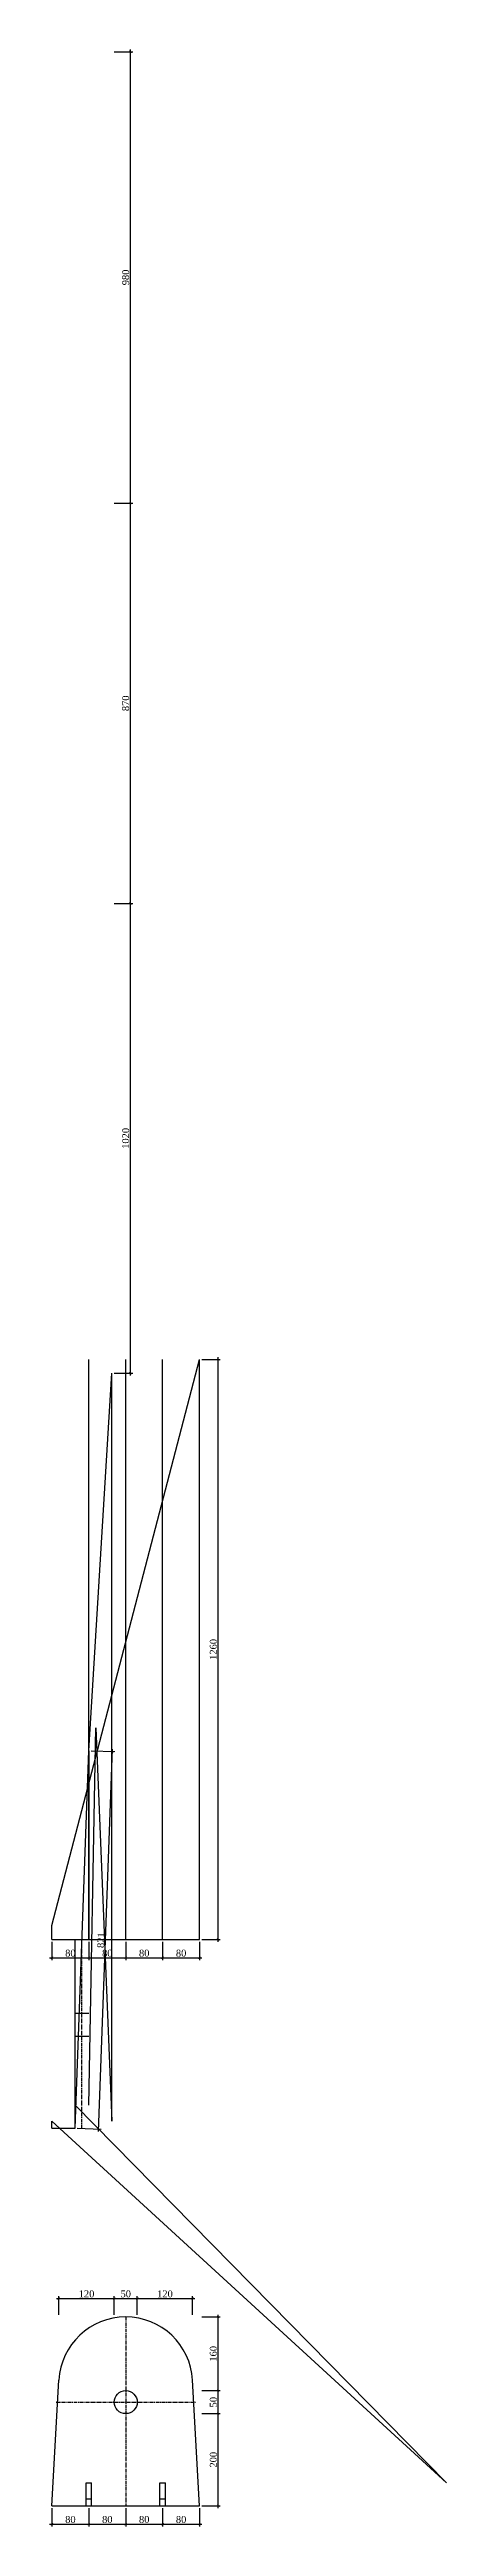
# Model space of a CAD drawing. Header units: millimetres. Extents: x -100 to 17100, y -900 to 106700.
import ezdxf

# ---------------------------------------------------------------- set-up
doc = ezdxf.new("R2010")
doc.units = ezdxf.units.MM
doc.linetypes.add('CENTER', pattern=[50.8, 31.75, -6.35, 6.35, -6.35])
doc.styles.add('dd', font='times.ttf')
doc.styles.get("Standard").update_dxf_attribs({"font": 'arial.ttf'})
doc.dimstyles.new('ISO-25', dxfattribs={"dimtxt": 2.5, "dimasz": 2.5, "dimexe": 1.25, "dimexo": 0.625, "dimtad": 1, "dimtxsty": 'Standard', "dimcen": 2.5, "dimadec": 0, "dimazin": 0, "dimtfac": 1, "dimtmove": 0, "dimatfit": 3, "dimfxl": 1, "dimarcsym": 0})

# ---------------------------------------------------------------- blocks, each defined once
blk = doc.blocks.new('_ArchTick')
at = {"color": 0, "linetype": 'ByBlock', "const_width": 0.15}
blk.add_lwpolyline([(-0.5, -0.5), (0.5, 0.5)], dxfattribs=at)
blk = doc.blocks.new('*D1')
at = {"color": 0, "lineweight": -2, "transparency": 16777216}
for p, q in [((-100, -800), (1700, -800)), ((0, -100), (0, -900)), ((1600, -100), (1600, -900))]:
    blk.add_line(p, q, dxfattribs=at)
at = {"layer": 'Defpoints', "color": 0, "transparency": 16777216}
for p in [(0, 0), (1600, 0), (1600, -800)]:
    blk.add_point(p, dxfattribs=at)
at = {"color": 0, "lineweight": -2, "transparency": 16777216, "xscale": 100, "yscale": 100, "zscale": 100, "rotation": 180}
blk.add_blockref('_ArchTick', (0, -800), dxfattribs=at)
at = {"color": 0, "lineweight": -2, "transparency": 16777216, "xscale": 100, "yscale": 100, "zscale": 100}
blk.add_blockref('_ArchTick', (1600, -800), dxfattribs=at)
at = {"color": 0, "transparency": 16777216, "insert": (800, -597), "char_height": 300, "attachment_point": 5, "style": 'dd'}
blk.add_mtext('80', dxfattribs=at)
blk = doc.blocks.new('*D2')
at = {"color": 0, "lineweight": -2, "transparency": 16777216}
for p, q in [((1500, -800), (3300, -800)), ((1600, -100), (1600, -900)), ((3200, -100), (3200, -900))]:
    blk.add_line(p, q, dxfattribs=at)
at = {"layer": 'Defpoints', "color": 0, "transparency": 16777216}
for p in [(1600, 0), (3200, 0), (3200, -800)]:
    blk.add_point(p, dxfattribs=at)
at = {"color": 0, "lineweight": -2, "transparency": 16777216, "xscale": 100, "yscale": 100, "zscale": 100, "rotation": 180}
blk.add_blockref('_ArchTick', (1600, -800), dxfattribs=at)
at = {"color": 0, "lineweight": -2, "transparency": 16777216, "xscale": 100, "yscale": 100, "zscale": 100}
blk.add_blockref('_ArchTick', (3200, -800), dxfattribs=at)
at = {"color": 0, "transparency": 16777216, "insert": (2400, -597), "char_height": 300, "attachment_point": 5, "style": 'dd'}
blk.add_mtext('80', dxfattribs=at)
blk = doc.blocks.new('*D3')
at = {"color": 0, "lineweight": -2, "transparency": 16777216}
for p, q in [((3100, -800), (4900, -800)), ((3200, -100), (3200, -900)), ((4800, -100), (4800, -900))]:
    blk.add_line(p, q, dxfattribs=at)
at = {"layer": 'Defpoints', "color": 0, "transparency": 16777216}
for p in [(3200, 0), (4800, 0), (4800, -800)]:
    blk.add_point(p, dxfattribs=at)
at = {"color": 0, "lineweight": -2, "transparency": 16777216, "xscale": 100, "yscale": 100, "zscale": 100, "rotation": 180}
blk.add_blockref('_ArchTick', (3200, -800), dxfattribs=at)
at = {"color": 0, "lineweight": -2, "transparency": 16777216, "xscale": 100, "yscale": 100, "zscale": 100}
blk.add_blockref('_ArchTick', (4800, -800), dxfattribs=at)
at = {"color": 0, "transparency": 16777216, "insert": (4000, -597), "char_height": 300, "attachment_point": 5, "style": 'dd'}
blk.add_mtext('80', dxfattribs=at)
blk = doc.blocks.new('*D4')
at = {"color": 0, "lineweight": -2, "transparency": 16777216}
for p, q in [((4700, -800), (6500, -800)), ((4800, -100), (4800, -900)), ((6400, -100), (6400, -900))]:
    blk.add_line(p, q, dxfattribs=at)
at = {"layer": 'Defpoints', "color": 0, "transparency": 16777216}
for p in [(4800, 0), (6400, 0), (6400, -800)]:
    blk.add_point(p, dxfattribs=at)
at = {"color": 0, "lineweight": -2, "transparency": 16777216, "xscale": 100, "yscale": 100, "zscale": 100, "rotation": 180}
blk.add_blockref('_ArchTick', (4800, -800), dxfattribs=at)
at = {"color": 0, "lineweight": -2, "transparency": 16777216, "xscale": 100, "yscale": 100, "zscale": 100}
blk.add_blockref('_ArchTick', (6400, -800), dxfattribs=at)
at = {"color": 0, "transparency": 16777216, "insert": (5600, -597), "char_height": 300, "attachment_point": 5, "style": 'dd'}
blk.add_mtext('80', dxfattribs=at)
blk = doc.blocks.new('*D5')
at = {"color": 0, "lineweight": -2, "transparency": 16777216}
for p, q in [((6500, 4000), (7300, 4000)), ((7200, -100), (7200, 4100)), ((6500, 0), (7300, 0))]:
    blk.add_line(p, q, dxfattribs=at)
at = {"layer": 'Defpoints', "color": 0, "transparency": 16777216}
for p in [(6400, 4000), (7200, 4000), (6400, 0)]:
    blk.add_point(p, dxfattribs=at)
at = {"color": 0, "lineweight": -2, "transparency": 16777216, "xscale": 100, "yscale": 100, "zscale": 100}
for p, rotation in [((7200, 4000), 90), ((7200, 0), 270)]:
    blk.add_blockref('_ArchTick', p, dxfattribs=dict(at, rotation=rotation))
at = {"color": 0, "transparency": 16777216, "insert": (6997, 2000), "char_height": 300, "attachment_point": 5, "rotation": 90, "style": 'dd'}
blk.add_mtext('200', dxfattribs=at)
blk = doc.blocks.new('*D6')
at = {"color": 0, "lineweight": -2, "transparency": 16777216}
for p, q in [((6500, 5000), (7300, 5000)), ((7200, 3900), (7200, 5100)), ((6500, 4000), (7300, 4000))]:
    blk.add_line(p, q, dxfattribs=at)
at = {"layer": 'Defpoints', "color": 0, "transparency": 16777216}
for p in [(6400, 5000), (7200, 5000), (6400, 4000)]:
    blk.add_point(p, dxfattribs=at)
at = {"color": 0, "lineweight": -2, "transparency": 16777216, "xscale": 100, "yscale": 100, "zscale": 100}
for p, rotation in [((7200, 5000), 90), ((7200, 4000), 270)]:
    blk.add_blockref('_ArchTick', p, dxfattribs=dict(at, rotation=rotation))
at = {"color": 0, "transparency": 16777216, "insert": (6997, 4500), "char_height": 300, "attachment_point": 5, "rotation": 90, "style": 'dd'}
blk.add_mtext('50', dxfattribs=at)
blk = doc.blocks.new('*D7')
at = {"color": 0, "lineweight": -2, "transparency": 16777216}
for p, q in [((6500, 8200), (7300, 8200)), ((7200, 4900), (7200, 8300)), ((6500, 5000), (7300, 5000))]:
    blk.add_line(p, q, dxfattribs=at)
at = {"layer": 'Defpoints', "color": 0, "transparency": 16777216}
for p in [(6400, 8200), (7200, 8200), (6400, 5000)]:
    blk.add_point(p, dxfattribs=at)
at = {"color": 0, "lineweight": -2, "transparency": 16777216, "xscale": 100, "yscale": 100, "zscale": 100}
for p, rotation in [((7200, 8200), 90), ((7200, 5000), 270)]:
    blk.add_blockref('_ArchTick', p, dxfattribs=dict(at, rotation=rotation))
at = {"color": 0, "transparency": 16777216, "insert": (6997, 6600), "char_height": 300, "attachment_point": 5, "rotation": 90, "style": 'dd'}
blk.add_mtext('160', dxfattribs=at)
blk = doc.blocks.new('*D8')
at = {"color": 0, "lineweight": -2, "transparency": 16777216}
for p, q in [((200, 9000), (2800, 9000)), ((300, 8300), (300, 9100)), ((2700, 8300), (2700, 9100))]:
    blk.add_line(p, q, dxfattribs=at)
at = {"layer": 'Defpoints', "color": 0, "transparency": 16777216}
for p in [(2700, 9000), (300, 8200), (2700, 8200)]:
    blk.add_point(p, dxfattribs=at)
at = {"color": 0, "lineweight": -2, "transparency": 16777216, "xscale": 100, "yscale": 100, "zscale": 100, "rotation": 180}
blk.add_blockref('_ArchTick', (300, 9000), dxfattribs=at)
at = {"color": 0, "lineweight": -2, "transparency": 16777216, "xscale": 100, "yscale": 100, "zscale": 100}
blk.add_blockref('_ArchTick', (2700, 9000), dxfattribs=at)
at = {"color": 0, "transparency": 16777216, "insert": (1500, 9203), "char_height": 300, "attachment_point": 5, "style": 'dd'}
blk.add_mtext('120', dxfattribs=at)
blk = doc.blocks.new('*D9')
at = {"color": 0, "lineweight": -2, "transparency": 16777216}
for p, q in [((2600, 9000), (3800, 9000)), ((2700, 8300), (2700, 9100)), ((3700, 8300), (3700, 9100))]:
    blk.add_line(p, q, dxfattribs=at)
at = {"layer": 'Defpoints', "color": 0, "transparency": 16777216}
for p in [(3700, 9000), (2700, 8200), (3700, 8200)]:
    blk.add_point(p, dxfattribs=at)
at = {"color": 0, "lineweight": -2, "transparency": 16777216, "xscale": 100, "yscale": 100, "zscale": 100, "rotation": 180}
blk.add_blockref('_ArchTick', (2700, 9000), dxfattribs=at)
at = {"color": 0, "lineweight": -2, "transparency": 16777216, "xscale": 100, "yscale": 100, "zscale": 100}
blk.add_blockref('_ArchTick', (3700, 9000), dxfattribs=at)
at = {"color": 0, "transparency": 16777216, "insert": (3200, 9203), "char_height": 300, "attachment_point": 5, "style": 'dd'}
blk.add_mtext('50', dxfattribs=at)
blk = doc.blocks.new('*D10')
at = {"color": 0, "lineweight": -2, "transparency": 16777216}
for p, q in [((3600, 9000), (6200, 9000)), ((3700, 8300), (3700, 9100)), ((6100, 8300), (6100, 9100))]:
    blk.add_line(p, q, dxfattribs=at)
at = {"layer": 'Defpoints', "color": 0, "transparency": 16777216}
for p in [(6100, 9000), (3700, 8200), (6100, 8200)]:
    blk.add_point(p, dxfattribs=at)
at = {"color": 0, "lineweight": -2, "transparency": 16777216, "xscale": 100, "yscale": 100, "zscale": 100, "rotation": 180}
blk.add_blockref('_ArchTick', (3700, 9000), dxfattribs=at)
at = {"color": 0, "lineweight": -2, "transparency": 16777216, "xscale": 100, "yscale": 100, "zscale": 100}
blk.add_blockref('_ArchTick', (6100, 9000), dxfattribs=at)
at = {"color": 0, "transparency": 16777216, "insert": (4900, 9203), "char_height": 300, "attachment_point": 5, "style": 'dd'}
blk.add_mtext('120', dxfattribs=at)
blk = doc.blocks.new('*D12')
at = {"color": 0, "lineweight": -2, "transparency": 16777216}
for p, q in [((1700, 32796), (2728, 32759)), ((2024, 16262), (2632, 32862)), ((1100, 16396), (2128, 16359))]:
    blk.add_line(p, q, dxfattribs=at)
at = {"layer": 'Defpoints', "color": 0, "transparency": 16777216}
for p in [(1600, 32800), (2628, 32762), (1000, 16400)]:
    blk.add_point(p, dxfattribs=at)
at = {"color": 0, "lineweight": -2, "transparency": 16777216, "xscale": 100, "yscale": 100, "zscale": 100}
for p, rotation in [((2628, 32762), 87.90474743537615), ((2028, 16362), 267.9047474353762)]:
    blk.add_blockref('_ArchTick', p, dxfattribs=dict(at, rotation=rotation))
at = {"color": 0, "transparency": 16777216, "insert": (2125, 24570), "char_height": 300, "attachment_point": 5, "rotation": 87.90475, "style": 'dd'}
blk.add_mtext('821', dxfattribs=at)
blk = doc.blocks.new('*D13')
at = {"color": 0, "lineweight": -2, "transparency": 16777216}
for p, q in [((2700, 69600), (3500, 69600)), ((3400, 49100), (3400, 69700)), ((2700, 49200), (3500, 49200))]:
    blk.add_line(p, q, dxfattribs=at)
at = {"layer": 'Defpoints', "color": 0, "transparency": 16777216}
for p in [(2600, 69600), (3400, 69600), (2600, 49200)]:
    blk.add_point(p, dxfattribs=at)
at = {"color": 0, "lineweight": -2, "transparency": 16777216, "xscale": 100, "yscale": 100, "zscale": 100}
for p, rotation in [((3400, 69600), 90), ((3400, 49200), 270)]:
    blk.add_blockref('_ArchTick', p, dxfattribs=dict(at, rotation=rotation))
at = {"color": 0, "transparency": 16777216, "insert": (3197, 59400), "char_height": 300, "attachment_point": 5, "rotation": 90, "style": 'dd'}
blk.add_mtext('1020', dxfattribs=at)
blk = doc.blocks.new('*D14')
at = {"color": 0, "lineweight": -2, "transparency": 16777216}
for p, q in [((2700, 87000), (3500, 87000)), ((3400, 69500), (3400, 87100)), ((2700, 69600), (3500, 69600))]:
    blk.add_line(p, q, dxfattribs=at)
at = {"layer": 'Defpoints', "color": 0, "transparency": 16777216}
for p in [(2600, 87000), (3400, 87000), (2600, 69600)]:
    blk.add_point(p, dxfattribs=at)
at = {"color": 0, "lineweight": -2, "transparency": 16777216, "xscale": 100, "yscale": 100, "zscale": 100}
for p, rotation in [((3400, 87000), 90), ((3400, 69600), 270)]:
    blk.add_blockref('_ArchTick', p, dxfattribs=dict(at, rotation=rotation))
at = {"color": 0, "transparency": 16777216, "insert": (3197, 78300), "char_height": 300, "attachment_point": 5, "rotation": 90, "style": 'dd'}
blk.add_mtext('870', dxfattribs=at)
blk = doc.blocks.new('*D15')
at = {"color": 0, "lineweight": -2, "transparency": 16777216}
for p, q in [((2700, 106600), (3500, 106600)), ((3400, 86900), (3400, 106700)), ((2700, 87000), (3500, 87000))]:
    blk.add_line(p, q, dxfattribs=at)
at = {"layer": 'Defpoints', "color": 0, "transparency": 16777216}
for p in [(2600, 106600), (3400, 106600), (2600, 87000)]:
    blk.add_point(p, dxfattribs=at)
at = {"color": 0, "lineweight": -2, "transparency": 16777216, "xscale": 100, "yscale": 100, "zscale": 100}
for p, rotation in [((3400, 106600), 90), ((3400, 87000), 270)]:
    blk.add_blockref('_ArchTick', p, dxfattribs=dict(at, rotation=rotation))
at = {"color": 0, "transparency": 16777216, "insert": (3197, 96800), "char_height": 300, "attachment_point": 5, "rotation": 90, "style": 'dd'}
blk.add_mtext('980', dxfattribs=at)
blk = doc.blocks.new('*D16')
at = {"color": 0, "lineweight": -2, "transparency": 16777216}
for p, q in [((-100, 23800), (1700, 23800)), ((0, 24500), (0, 23700)), ((1600, 24500), (1600, 23700))]:
    blk.add_line(p, q, dxfattribs=at)
at = {"layer": 'Defpoints', "color": 0, "transparency": 16777216}
for p in [(0, 24600), (1600, 24600), (1600, 23800)]:
    blk.add_point(p, dxfattribs=at)
at = {"color": 0, "lineweight": -2, "transparency": 16777216, "xscale": 100, "yscale": 100, "zscale": 100, "rotation": 180}
blk.add_blockref('_ArchTick', (0, 23800), dxfattribs=at)
at = {"color": 0, "lineweight": -2, "transparency": 16777216, "xscale": 100, "yscale": 100, "zscale": 100}
blk.add_blockref('_ArchTick', (1600, 23800), dxfattribs=at)
at = {"color": 0, "transparency": 16777216, "insert": (800, 24003), "char_height": 300, "attachment_point": 5, "style": 'dd'}
blk.add_mtext('80', dxfattribs=at)
blk = doc.blocks.new('*D17')
at = {"color": 0, "lineweight": -2, "transparency": 16777216}
for p, q in [((1500, 23800), (3300, 23800)), ((1600, 24500), (1600, 23700)), ((3200, 24500), (3200, 23700))]:
    blk.add_line(p, q, dxfattribs=at)
at = {"layer": 'Defpoints', "color": 0, "transparency": 16777216}
for p in [(1600, 24600), (3200, 24600), (3200, 23800)]:
    blk.add_point(p, dxfattribs=at)
at = {"color": 0, "lineweight": -2, "transparency": 16777216, "xscale": 100, "yscale": 100, "zscale": 100, "rotation": 180}
blk.add_blockref('_ArchTick', (1600, 23800), dxfattribs=at)
at = {"color": 0, "lineweight": -2, "transparency": 16777216, "xscale": 100, "yscale": 100, "zscale": 100}
blk.add_blockref('_ArchTick', (3200, 23800), dxfattribs=at)
at = {"color": 0, "transparency": 16777216, "insert": (2400, 24003), "char_height": 300, "attachment_point": 5, "style": 'dd'}
blk.add_mtext('80', dxfattribs=at)
blk = doc.blocks.new('*D18')
at = {"color": 0, "lineweight": -2, "transparency": 16777216}
for p, q in [((3100, 23800), (4900, 23800)), ((3200, 24500), (3200, 23700)), ((4800, 24500), (4800, 23700))]:
    blk.add_line(p, q, dxfattribs=at)
at = {"layer": 'Defpoints', "color": 0, "transparency": 16777216}
for p in [(3200, 24600), (4800, 24600), (4800, 23800)]:
    blk.add_point(p, dxfattribs=at)
at = {"color": 0, "lineweight": -2, "transparency": 16777216, "xscale": 100, "yscale": 100, "zscale": 100, "rotation": 180}
blk.add_blockref('_ArchTick', (3200, 23800), dxfattribs=at)
at = {"color": 0, "lineweight": -2, "transparency": 16777216, "xscale": 100, "yscale": 100, "zscale": 100}
blk.add_blockref('_ArchTick', (4800, 23800), dxfattribs=at)
at = {"color": 0, "transparency": 16777216, "insert": (4000, 24003), "char_height": 300, "attachment_point": 5, "style": 'dd'}
blk.add_mtext('80', dxfattribs=at)
blk = doc.blocks.new('*D19')
at = {"color": 0, "lineweight": -2, "transparency": 16777216}
for p, q in [((4700, 23800), (6500, 23800)), ((4800, 24500), (4800, 23700)), ((6400, 24500), (6400, 23700))]:
    blk.add_line(p, q, dxfattribs=at)
at = {"layer": 'Defpoints', "color": 0, "transparency": 16777216}
for p in [(4800, 24600), (6400, 24600), (6400, 23800)]:
    blk.add_point(p, dxfattribs=at)
at = {"color": 0, "lineweight": -2, "transparency": 16777216, "xscale": 100, "yscale": 100, "zscale": 100, "rotation": 180}
blk.add_blockref('_ArchTick', (4800, 23800), dxfattribs=at)
at = {"color": 0, "lineweight": -2, "transparency": 16777216, "xscale": 100, "yscale": 100, "zscale": 100}
blk.add_blockref('_ArchTick', (6400, 23800), dxfattribs=at)
at = {"color": 0, "transparency": 16777216, "insert": (5600, 24003), "char_height": 300, "attachment_point": 5, "style": 'dd'}
blk.add_mtext('80', dxfattribs=at)
blk = doc.blocks.new('*D20')
at = {"color": 0, "lineweight": -2, "transparency": 16777216}
for p, q in [((6500, 49800), (7300, 49800)), ((7200, 24500), (7200, 49900)), ((6500, 24600), (7300, 24600))]:
    blk.add_line(p, q, dxfattribs=at)
at = {"layer": 'Defpoints', "color": 0, "transparency": 16777216}
for p in [(6400, 49800), (7200, 49800), (6400, 24600)]:
    blk.add_point(p, dxfattribs=at)
at = {"color": 0, "lineweight": -2, "transparency": 16777216, "xscale": 100, "yscale": 100, "zscale": 100}
for p, rotation in [((7200, 49800), 90), ((7200, 24600), 270)]:
    blk.add_blockref('_ArchTick', p, dxfattribs=dict(at, rotation=rotation))
at = {"color": 0, "transparency": 16777216, "insert": (6997, 37200), "char_height": 300, "attachment_point": 5, "rotation": 90, "style": 'dd'}
blk.add_mtext('1260', dxfattribs=at)

msp = doc.modelspace()

# ---------------------------------------------------------------- linework, layer by layer
for p, q in [((0, 25200), (6400, 49800)), ((1600, 24600), (1600, 49800)), ((3200, 24600), (3200, 49800)), ((4800, 24600), (4800, 49800)), ((6400, 24600), (6400, 49800)), ((1600, 32800), (2600, 49200)), ((2600, 16700), (2600, 49200)), ((1600, 17400), (1900, 33800)), ((1900, 33800), (2600, 16700)), ((1000, 16400), (1600, 32800)), ((1600, 32800), (1600, 24600)), ((0, 24600), (0, 25200)), ((0, 24600), (6400, 24600)), ((1000, 16400), (1000, 24600)), ((1000, 24600), (1600, 24600)), ((1000, 21400), (1600, 21400)), ((1000, 20400), (1600, 20400)), ((17100, 1000), (1000, 17400)), ((0, 16400), (0, 16700)), ((0, 16700), (17100, 1000)), ((0, 16400), (1000, 16400)), ((0, 0), (304.49685, 5461.43586)), ((6400, 0), (6095.50315, 5461.43586)), ((0, 0), (6400, 0)), ((1480, 0), (1480, 1000)), ((1480, 1000), (1720, 1000)), ((1480, 300), (1720, 300)), ((1720, 0), (1720, 1000)), ((4680, 0), (4680, 1000)), ((4680, 1000), (4920, 1000)), ((4680, 300), (4920, 300)), ((4920, 0), (4920, 1000))]:
    msp.add_line(p, q)
at = {"linetype": 'CENTER', "ltscale": 5}
for p, q in [((1300, 16400), (1300, 24600)), ((3200, 8200), (3200, 0)), ((180, 4500), (6220, 4500))]:
    msp.add_line(p, q, dxfattribs=at)
msp.add_circle((3200, 4500), 500)
msp.add_arc((3200, 5300), 2900, 3.1911646211, 176.8088353789)

# ---------------------------------------------------------------- dimensions: what is measured, and where the dimension line sits
for p1, p2, distance, text, override, picture, middle in [((2600, 87000), (2600, 106600), -800, '980', {"dimtxt": 300, "dimasz": 100, "dimexe": 100, "dimexo": 100, "dimgap": 50, "dimtad": 1, "dimjust": 0, "dimtih": 0, "dimtxsty": 'dd', "dimblk1": 'ArchTick', "dimblk2": 'ArchTick', "dimsah": 1, "dimdle": 100}, '*D15', (3196.97188, 96800)), ((2600, 69600), (2600, 87000), -800, '870', {"dimtxt": 300, "dimasz": 100, "dimexe": 100, "dimexo": 100, "dimgap": 50, "dimtad": 1, "dimjust": 0, "dimtih": 0, "dimtxsty": 'dd', "dimblk1": 'ArchTick', "dimblk2": 'ArchTick', "dimsah": 1, "dimdle": 100}, '*D14', (3196.97188, 78300)), ((2600, 49200), (2600, 69600), -800, '1020', {"dimtxt": 300, "dimasz": 100, "dimexe": 100, "dimexo": 100, "dimgap": 50, "dimtad": 1, "dimjust": 0, "dimtih": 0, "dimtxsty": 'dd', "dimblk1": 'ArchTick', "dimblk2": 'ArchTick', "dimsah": 1, "dimdle": 100}, '*D13', (3197.40447, 59400)), ((6400, 24600), (6400, 49800), -800, '1260', {"dimtxt": 300, "dimasz": 100, "dimexe": 100, "dimexo": 100, "dimgap": 50, "dimtad": 1, "dimjust": 0, "dimtih": 0, "dimtxsty": 'dd', "dimblk1": 'ArchTick', "dimblk2": 'ArchTick', "dimsah": 1, "dimdle": 100}, '*D20', (6997.40447, 37200)), ((1000, 16400), (1600, 32800), -1028.58015, '821', {"dimtxt": 300, "dimasz": 100, "dimexe": 100, "dimexo": 100, "dimgap": 50, "dimtad": 1, "dimjust": 0, "dimtih": 0, "dimtxsty": 'dd', "dimblk1": 'ArchTick', "dimblk2": 'ArchTick', "dimsah": 1, "dimdle": 100}, '*D12', (2125.43239, 24569.80125)), ((0, 24600), (1600, 24600), -800, '80', {"dimtxt": 300, "dimasz": 100, "dimexe": 100, "dimexo": 100, "dimgap": 50, "dimtad": 1, "dimjust": 0, "dimtih": 0, "dimtxsty": 'dd', "dimblk1": 'ArchTick', "dimblk2": 'ArchTick', "dimsah": 1, "dimdle": 100}, '*D16', (800, 24002.59553)), ((1600, 24600), (3200, 24600), -800, '80', {"dimtxt": 300, "dimasz": 100, "dimexe": 100, "dimexo": 100, "dimgap": 50, "dimtad": 1, "dimjust": 0, "dimtih": 0, "dimtxsty": 'dd', "dimblk1": 'ArchTick', "dimblk2": 'ArchTick', "dimsah": 1, "dimdle": 100}, '*D17', (2400, 24002.59553)), ((3200, 24600), (4800, 24600), -800, '80', {"dimtxt": 300, "dimasz": 100, "dimexe": 100, "dimexo": 100, "dimgap": 50, "dimtad": 1, "dimjust": 0, "dimtih": 0, "dimtxsty": 'dd', "dimblk1": 'ArchTick', "dimblk2": 'ArchTick', "dimsah": 1, "dimdle": 100}, '*D18', (4000, 24002.59553)), ((4800, 24600), (6400, 24600), -800, '80', {"dimtxt": 300, "dimasz": 100, "dimexe": 100, "dimexo": 100, "dimgap": 50, "dimtad": 1, "dimjust": 0, "dimtih": 0, "dimtxsty": 'dd', "dimblk1": 'ArchTick', "dimblk2": 'ArchTick', "dimsah": 1, "dimdle": 100}, '*D19', (5600, 24002.59553)), ((300, 8200), (2700, 8200), 800, '120', {"dimtxt": 300, "dimasz": 100, "dimexe": 100, "dimexo": 100, "dimgap": 50, "dimtad": 1, "dimjust": 0, "dimtih": 1, "dimtxsty": 'dd', "dimblk1": 'ArchTick', "dimblk2": 'ArchTick', "dimsah": 1, "dimdle": 100}, '*D8', (1500, 9202.59553)), ((2700, 8200), (3700, 8200), 800, '50', {"dimtxt": 300, "dimasz": 100, "dimexe": 100, "dimexo": 100, "dimgap": 50, "dimtad": 1, "dimjust": 0, "dimtih": 1, "dimtxsty": 'dd', "dimblk1": 'ArchTick', "dimblk2": 'ArchTick', "dimsah": 1, "dimdle": 100}, '*D9', (3200, 9202.59553)), ((3700, 8200), (6100, 8200), 800, '120', {"dimtxt": 300, "dimasz": 100, "dimexe": 100, "dimexo": 100, "dimgap": 50, "dimtad": 1, "dimjust": 0, "dimtih": 1, "dimtxsty": 'dd', "dimblk1": 'ArchTick', "dimblk2": 'ArchTick', "dimsah": 1, "dimdle": 100}, '*D10', (4900, 9202.59553)), ((6400, 5000), (6400, 8200), -800, '160', {"dimtxt": 300, "dimasz": 100, "dimexe": 100, "dimexo": 100, "dimgap": 50, "dimtad": 1, "dimjust": 0, "dimtih": 0, "dimtxsty": 'dd', "dimblk1": 'ArchTick', "dimblk2": 'ArchTick', "dimsah": 1, "dimdle": 100}, '*D7', (6997.40447, 6600)), ((6400, 4000), (6400, 5000), -800, '50', {"dimtxt": 300, "dimasz": 100, "dimexe": 100, "dimexo": 100, "dimgap": 50, "dimtad": 1, "dimjust": 0, "dimtih": 0, "dimtxsty": 'dd', "dimblk1": 'ArchTick', "dimblk2": 'ArchTick', "dimsah": 1, "dimdle": 100}, '*D6', (6997.40447, 4500)), ((6400, 0), (6400, 4000), -800, '200', {"dimtxt": 300, "dimasz": 100, "dimexe": 100, "dimexo": 100, "dimgap": 50, "dimtad": 1, "dimjust": 0, "dimtih": 0, "dimtxsty": 'dd', "dimblk1": 'ArchTick', "dimblk2": 'ArchTick', "dimsah": 1, "dimdle": 100}, '*D5', (6997.40447, 2000)), ((0, 0), (1600, 0), -800, '80', {"dimtxt": 300, "dimasz": 100, "dimexe": 100, "dimexo": 100, "dimgap": 50, "dimtad": 1, "dimjust": 0, "dimtih": 0, "dimtxsty": 'dd', "dimblk1": 'ArchTick', "dimblk2": 'ArchTick', "dimsah": 1, "dimdle": 100}, '*D1', (800, -597.40447)), ((1600, 0), (3200, 0), -800, '80', {"dimtxt": 300, "dimasz": 100, "dimexe": 100, "dimexo": 100, "dimgap": 50, "dimtad": 1, "dimjust": 0, "dimtih": 0, "dimtxsty": 'dd', "dimblk1": 'ArchTick', "dimblk2": 'ArchTick', "dimsah": 1, "dimdle": 100}, '*D2', (2400, -597.40447)), ((3200, 0), (4800, 0), -800, '80', {"dimtxt": 300, "dimasz": 100, "dimexe": 100, "dimexo": 100, "dimgap": 50, "dimtad": 1, "dimjust": 0, "dimtih": 0, "dimtxsty": 'dd', "dimblk1": 'ArchTick', "dimblk2": 'ArchTick', "dimsah": 1, "dimdle": 100}, '*D3', (4000, -597.40447)), ((4800, 0), (6400, 0), -800, '80', {"dimtxt": 300, "dimasz": 100, "dimexe": 100, "dimexo": 100, "dimgap": 50, "dimtad": 1, "dimjust": 0, "dimtih": 0, "dimtxsty": 'dd', "dimblk1": 'ArchTick', "dimblk2": 'ArchTick', "dimsah": 1, "dimdle": 100}, '*D4', (5600, -597.40447))]:
    dim = msp.add_aligned_dim(p1=p1, p2=p2, distance=distance, text=text, dimstyle='ISO-25', override=override)
    dim.commit()
    dim.dimension.update_dxf_attribs({"geometry": picture, "text_midpoint": middle})

doc.saveas('drawing.dxf')
